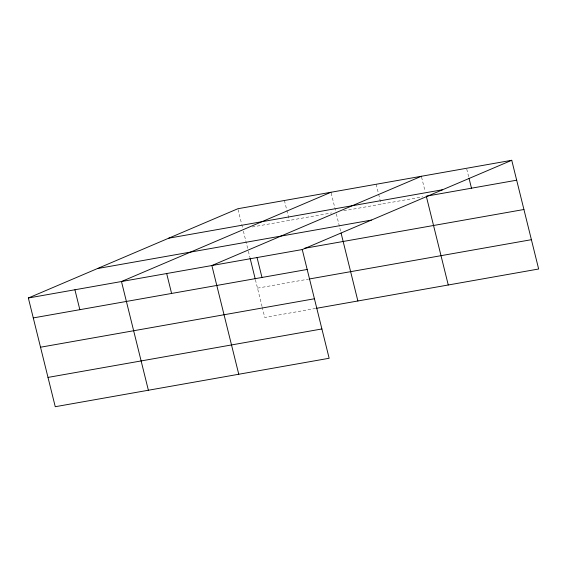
<?xml version="1.0" encoding="UTF-8"?>
<svg xmlns="http://www.w3.org/2000/svg" width="567" height="567" viewBox="0 0 567 567"><rect width="100%" height="100%" fill="white"/><g stroke="black" fill="none" stroke-linecap="round" stroke-linejoin="round"><path stroke-width="0.43" stroke-dasharray="2.83 2.13" d="M252.265 226.97L331.596 212.937M343.73 210.789L422.812 196.806M257.503 288.142L308.377 279.148M315.628 308.448L264.754 317.449L262.273 307.399M466.761 169.108L468.81 177.407M421.564 177.102L425.059 191.207M376.169 184.268L378.43 193.397M378.636 194.226L381.095 204.184M331.185 193.092L335.905 212.178M336.316 213.851L340.668 231.435M284.414 200.498L286.675 209.627M286.881 210.456L289.34 220.414M238.055 209.563L241.549 223.667M241.755 224.497L242.782 228.65M243.399 231.159L248.169 250.416M248.374 251.252L249.827 257.113M255.426 279.758L262.06 306.563"/><path stroke-width="0.85" d="M511.746 160.284L302.246 249.551L329.151 358.266L55.254 406.716L28.35 298.001L237.849 208.734L511.746 160.284L538.65 268.999L316.492 308.299M330.979 192.263L121.473 281.53L148.377 390.245M421.359 176.273L211.86 265.54L238.764 374.255M168.718 238.19L442.607 189.739M516.672 180.2L426.292 196.189L448.263 284.988M97.489 268.545L371.378 220.095M304.351 248.346L523.929 209.499M28.35 298.001L302.246 249.551M33.276 317.917L307.172 269.467M309.242 278.992L531.399 239.692M40.533 347.217L314.423 298.766M48.004 377.409L321.893 328.959M469.015 178.236L471.482 188.194M341.086 233.108L357.883 300.978M257.049 257.546L261.982 277.461M250.033 257.95L255.221 278.921M166.67 273.535L171.595 293.451M74.915 289.765L79.841 309.681"/></g></svg>
